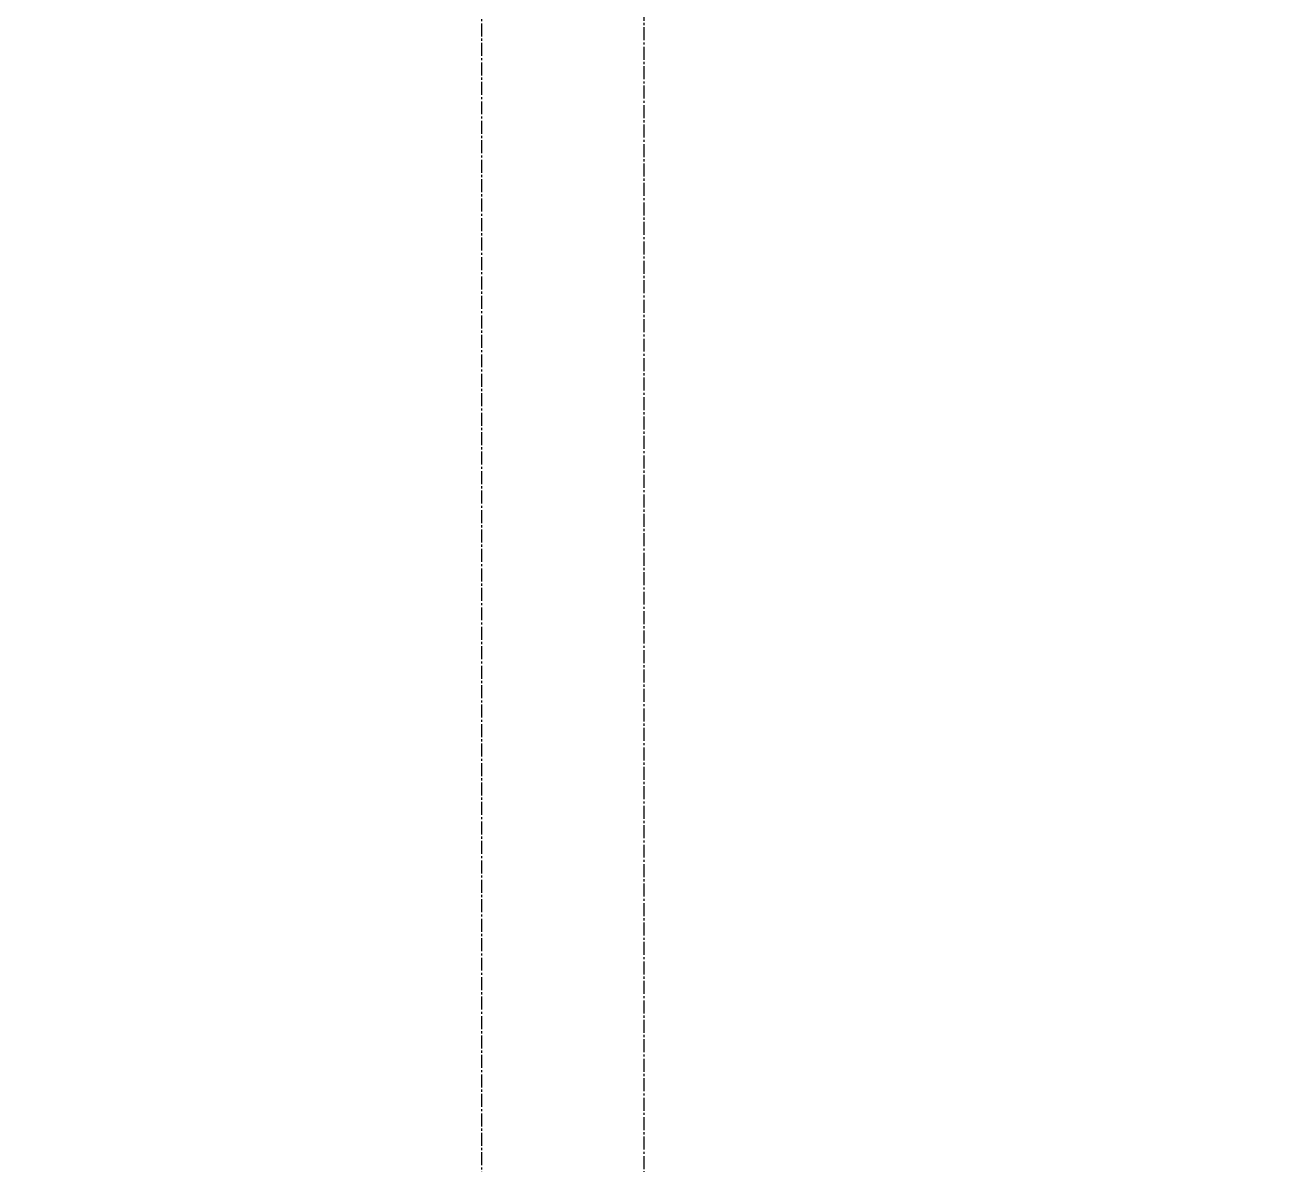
# Model space of a CAD drawing. Header units: millimetres. Extents: x -50460 to 50460, y -35640 to 35640.
# Drawn here: x 28949 to 30117, y 21474 to 22527 of the extents above; entities that cross this region are included whole.
import ezdxf

# ---------------------------------------------------------------- set-up
doc = ezdxf.new("R2010")
doc.units = ezdxf.units.MM
doc.linetypes.add('点画线', pattern=[18, 12, -2, 2, -2])
doc.layers.get('0').update_dxf_attribs({"lineweight": 35})
doc.layers.add('中心线层', color=1, linetype='点画线', lineweight=18)
doc.layers.add('尺寸线层', color=4, linetype='Continuous', lineweight=18)
doc.styles.get("Standard").update_dxf_attribs({"font": ''})
doc.styles.get('Standard').set_extended_font_data('宋体')
doc.dimstyles.new('AM_DEMATIC$0', dxfattribs={"dimscale": 120, "dimtxt": 3, "dimasz": 1.5, "dimexe": 1, "dimexo": 0, "dimgap": 1, "dimtad": 1, "dimdsep": 46, "dimtxsty": 'Standard', "dimblk": '_CAXARROW', "dimcen": 0, "dimdle": 3, "dimclrd": 256, "dimclre": 256, "dimclrt": 2, "dimadec": 0, "dimazin": 2, "dimtfac": 0.7071067811865475, "dimtdec": 3, "dimtmove": 0, "dimatfit": 3, "dimfxl": 1, "dimfrac": 2, "dimtolj": 1, "dimlwd": 18, "dimarcsym": 0})

# ---------------------------------------------------------------- blocks, each defined once
blk = doc.blocks.new('*X666')
at = {"layer": '中心线层', "linetype": '点画线', "lineweight": 18}
blk.add_line((0, 162.5038301414388), (0, 7149.999999999993), dxfattribs=at)
blk = doc.blocks.new('*X715')
at = {"layer": '尺寸线层', "linetype": 'Continuous', "lineweight": 18, "transparency": 16777216}
for points in [[(28896.06310700117, 19488.91433521855), (29076.06310700117, 19511.41433521855), (29076.06310700117, 19466.41433521855)], [(30146.06310700117, 19488.91433521855), (29966.06310700117, 19511.41433521855), (29966.06310700117, 19466.41433521855)]]:
    blk.add_hatch(color=256, dxfattribs=at).paths.add_polyline_path(points, flags=0)
at = {"layer": '尺寸线层', "transparency": 16777216}
for p, q in [((28896.06310700117, 21939.44460688287), (28896.06310700117, 19368.91433521855)), ((30146.06310700117, 21939.44460688287), (30146.06310700117, 19368.91433521855))]:
    blk.add_line(p, q, dxfattribs=at)
at = {"layer": '尺寸线层', "linetype": 'Continuous', "lineweight": 18, "transparency": 16777216}
blk.add_line((28896.06310700117, 19488.91433521855), (30146.06310700117, 19488.91433521855), dxfattribs=at)
at = {"layer": '尺寸线层', "color": 2, "transparency": 16777216, "insert": (29534.06310750116, 19788.91433521856), "char_height": 360.0000000000001, "width": 1880, "attachment_point": 5, "line_spacing_factor": 1.37}
blk.add_mtext('1250', dxfattribs=at)
blk = doc.blocks.new('_CAXARROW')
blk.add_hatch(color=0).paths.add_polyline_path([(0, 0), (-1, 0.125), (-1, -0.125)], flags=0)

msp = doc.modelspace()

# ---------------------------------------------------------------- linework, layer by layer
at = {"layer": '中心线层', "linetype": '点画线', "lineweight": 18}
msp.add_line((29521.06310700117, 20461.44460688288), (29521.06310700117, 27717.44460688288), dxfattribs=at)

# ---------------------------------------------------------------- block references
at = {"layer": '尺寸线层'}
msp.add_blockref('*X666', (29371.06310700117, 20464.44460688287), dxfattribs=at)

# ---------------------------------------------------------------- dimensions: what is measured, and where the dimension line sits
dim = msp.add_linear_dim(base=(30146.06310700117, 19488.91433521855), p1=(28896.06310700117, 21939.44460688287), p2=(30146.06310700117, 21939.44460688287), dimstyle='AM_DEMATIC$0', override={"dimsah": 1, "dimtfill": 1, "dimtzin": 8}, dxfattribs=at)
dim.commit()
dim.dimension.update_dxf_attribs({"geometry": '*X715', "text_midpoint": (29521.06310700117, 19488.91433521855)})

doc.saveas('drawing.dxf')
